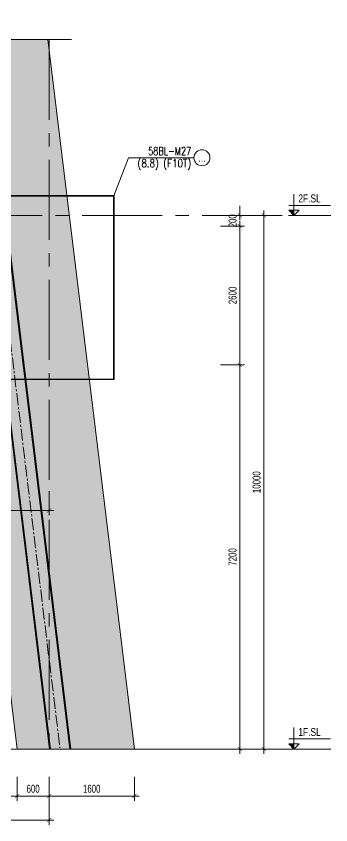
# Model space of a CAD drawing. Header units: millimetres. Extents: x 84463 to 294191, y -61495 to 44118.
# Drawn here: x 286107 to 292011, y 7124 to 22279 of the extents above; entities that cross this region are included whole.
import ezdxf
from ezdxf.enums import TextEntityAlignment as Align

# ---------------------------------------------------------------- set-up
doc = ezdxf.new("R2010")
doc.units = ezdxf.units.MM
doc.linetypes.add('CENTER2', pattern=[1.125, 0.75, -0.125, 0.125, -0.125])
doc.linetypes.add('HIDDEN2', pattern=[4.762499999999999, 3.175, -1.5875])
for name, color, linetype, lineweight in [('NDC_S-ANNO', 7, 'Continuous', 20), ('NDC_S-DIMS', 1, 'Continuous', 15), ('NDC_S-TEXT-SYMB', 7, 'Continuous', 20), ('NDC_S_ANNO', 7, 'Continuous', 20), ('NDC_S_AXIS', 5, 'CENTER2', 13), ('NDC_S_CONTINUOUS', 3, 'Continuous', 20), ('NDC_S_DIM', 1, 'Continuous', 15), ('NDC_S_ENG TEXT', 2, 'Continuous', 20), ('NDC_S_HATCH MATERIAL', 8, 'Continuous', 13), ('NDC_S_TEXT SYMBOL', 7, 'Continuous', 20), ('NDC_S_VN TEXT', 7, 'Continuous', 20)]:
    doc.layers.add(name, color=color, linetype=linetype, lineweight=lineweight)
doc.styles.add('ARIAL', font='arial.ttf', dxfattribs={"width": 0.8})
doc.styles.add('NDC_ANNO', font='', dxfattribs={"width": 0.8})
doc.styles.add('NDC_DIM', font='', dxfattribs={"width": 0.75})
doc.styles.add('NDC_EN TXT', font='romans.shx', dxfattribs={"width": 0.8})
doc.styles.get('NDC_ANNO').set_extended_font_data('Dotum')
doc.styles.get('NDC_DIM').set_extended_font_data('Dotum')
doc.dimstyles.new('NDC_dim_50', dxfattribs={"dimscale": 50, "dimtxt": 2.5, "dimasz": 1.5, "dimexe": 1.5, "dimexo": 2.5, "dimgap": 1, "dimtad": 1, "dimdec": 0, "dimrnd": 0.001, "dimzin": 0, "dimdsep": 46, "dimtxsty": 'NDC_DIM', "dimblk": 'DIMMARK', "dimcen": 0, "dimdle": 1.2, "dimclrd": 256, "dimclre": 256, "dimclrt": 3, "dimadec": 0, "dimazin": 0, "dimtfac": 1, "dimtdec": 0, "dimtix": 1, "dimtofl": 0, "dimtmove": 2, "dimatfit": 3, "dimfxl": 6, "dimfxlon": 1, "dimtolj": 1, "dimtzin": 0, "dimlwd": -1, "dimlwe": -1, "dimarcsym": 0})
doc.dimstyles.new('NDC_dim_60', dxfattribs={"dimscale": 60, "dimtxt": 2.5, "dimasz": 1.5, "dimexe": 1.5, "dimexo": 2.5, "dimgap": 1, "dimtad": 1, "dimdec": 0, "dimrnd": 0.001, "dimzin": 0, "dimdsep": 46, "dimtxsty": 'NDC_DIM', "dimblk": 'DIMMARK', "dimcen": 0, "dimdle": 1.2, "dimclrd": 256, "dimclre": 256, "dimclrt": 3, "dimadec": 0, "dimazin": 0, "dimtfac": 1, "dimtdec": 0, "dimtix": 1, "dimtofl": 0, "dimtmove": 2, "dimatfit": 3, "dimfxl": 6, "dimfxlon": 1, "dimtolj": 1, "dimtzin": 0, "dimlwd": -1, "dimlwe": -1, "dimarcsym": 0})

# ---------------------------------------------------------------- blocks, each defined once
blk = doc.blocks.new('kata_block_CT')
at = {"layer": 'NDC_S_ANNO'}
blk.add_hatch(color=3, dxfattribs=at).paths.add_polyline_path([(0, 1.596954857557648), (-1.612010908633238, 1.596954857557648), (0, 0)])
at = {"layer": 'NDC_S_ANNO', "ltscale": 50}
h = blk.add_hatch(dxfattribs=at)
h.set_pattern_fill('ANSI31', color=256, scale=1.406250541793835, style=0)
h.set_pattern_definition([(45.00000000000001, (0, 5.456968210637569e-12), (-3.157122508925224, 3.157122508925225), [])])
h.paths.add_polyline_path([(0, 1.596954857557648), (0, 0), (1.612010908924276, 1.596954857557648)])
for p, q in [((-1.592704896858777, 3.140833880479477), (11.46947077315417, 3.140833880479477)), ((11.56125648126181, 5.456968210637569e-12), (-1.63869572513795, 5.456968210637569e-12))]:
    blk.add_line(p, q, dxfattribs=at)
for points in [[(0, 6.69495074864426), (0, 0)], [(0, 0), (-1.612010908924276, 1.596954857557648), (0, 1.596954857557648)], [(0, 0), (1.612010908924276, 1.596954857557648), (0, 1.596954857557648)]]:
    blk.add_lwpolyline(points, dxfattribs=at)
at = {"layer": 'NDC_S_ANNO', "color": 8, "ltscale": 50}
blk.add_lwpolyline([(0, 0), (-1.612010908633238, 1.596954857557648), (0, 1.596954857557648)], dxfattribs=at)
at = {"layer": 'NDC_S_TEXT SYMBOL', "color": 3, "style": 'NDC_ANNO', "width": 0.8}
blk.add_attdef('CT', (1.409564409346785, 4.068271311703938), '', height=2.5, dxfattribs=at)
blk = doc.blocks.new('DIMMARK')
at = {"layer": 'NDC_S_DIM', "color": 1}
blk.add_line((-1.5, 0), (1, 0), dxfattribs=at)
at = {"layer": 'NDC_S_DIM', "color": 2, "const_width": 0.1}
blk.add_lwpolyline([(-0.4242640687119285, -0.4242640687119285), (0.4242640687119285, 0.4242640687119285)], dxfattribs=at)
blk = doc.blocks.new('*D112')
at = {"layer": 'Defpoints', "color": 0, "transparency": 16777216}
for p in [(258625.2223856219, 8544.813056500801), (286125.2223857564, 8544.813056500801), (286125.2223857564, 7663.892098717915)]:
    blk.add_point(p, dxfattribs=at)
at = {"layer": 'NDC_S_DIM', "transparency": 16777216}
for p, q in [((258625.2223856219, 8023.892098717915), (258625.2223856219, 7573.892098717915)), ((286125.2223857564, 8023.892098717915), (286125.2223857564, 7573.892098717915)), ((258715.2223856219, 7663.892098717915), (286035.2223857564, 7663.892098717915))]:
    blk.add_line(p, q, dxfattribs=at)
at = {"layer": 'NDC_S_DIM', "transparency": 16777216, "xscale": 90, "yscale": 90, "zscale": 90, "rotation": 180}
blk.add_blockref('DIMMARK', (258625.2223856219, 7663.892098717915), dxfattribs=at)
at = {"layer": 'NDC_S_DIM', "transparency": 16777216, "xscale": 90, "yscale": 90, "zscale": 90}
blk.add_blockref('DIMMARK', (286125.2223857564, 7663.892098717915), dxfattribs=at)
at = {"layer": 'NDC_S_DIM', "color": 3, "transparency": 16777216, "insert": (272375.2223856892, 7798.99386262565), "char_height": 150, "attachment_point": 5, "style": 'NDC_DIM'}
blk.add_mtext('\\A1;27500', dxfattribs=at)
blk = doc.blocks.new('*D113')
at = {"layer": 'Defpoints', "color": 0, "transparency": 16777216}
for p in [(286125.2223857564, 8544.813056500801), (286725.2223857565, 8544.813056500801), (286725.2223857565, 7663.892098717914)]:
    blk.add_point(p, dxfattribs=at)
at = {"layer": 'NDC_S_DIM', "transparency": 16777216}
for p, q in [((286125.2223857564, 8023.892098717914), (286125.2223857564, 7573.892098717914)), ((286725.2223857565, 8023.892098717914), (286725.2223857565, 7573.892098717914)), ((286215.2223857564, 7663.892098717914), (286635.2223857565, 7663.892098717914))]:
    blk.add_line(p, q, dxfattribs=at)
at = {"layer": 'NDC_S_DIM', "transparency": 16777216, "xscale": 90, "yscale": 90, "zscale": 90, "rotation": 180}
blk.add_blockref('DIMMARK', (286125.2223857564, 7663.892098717914), dxfattribs=at)
at = {"layer": 'NDC_S_DIM', "transparency": 16777216, "xscale": 90, "yscale": 90, "zscale": 90}
blk.add_blockref('DIMMARK', (286725.2223857565, 7663.892098717914), dxfattribs=at)
at = {"layer": 'NDC_S_DIM', "color": 3, "transparency": 16777216, "insert": (286425.2223857564, 7798.993862625648), "char_height": 150, "attachment_point": 5, "style": 'NDC_DIM'}
blk.add_mtext('\\A1;600', dxfattribs=at)
blk = doc.blocks.new('*D114')
at = {"layer": 'Defpoints', "color": 0, "transparency": 16777216}
for p in [(286725.2223857565, 8544.813056500801), (288325.2223857892, 8544.813056500801), (288325.2223857892, 7663.892098717914)]:
    blk.add_point(p, dxfattribs=at)
at = {"layer": 'NDC_S_DIM', "transparency": 16777216}
for p, q in [((286725.2223857565, 8023.892098717914), (286725.2223857565, 7573.892098717914)), ((288325.2223857892, 8023.892098717914), (288325.2223857892, 7573.892098717914)), ((286815.2223857565, 7663.892098717914), (288235.2223857892, 7663.892098717914))]:
    blk.add_line(p, q, dxfattribs=at)
at = {"layer": 'NDC_S_DIM', "transparency": 16777216, "xscale": 90, "yscale": 90, "zscale": 90, "rotation": 180}
blk.add_blockref('DIMMARK', (286725.2223857565, 7663.892098717914), dxfattribs=at)
at = {"layer": 'NDC_S_DIM', "transparency": 16777216, "xscale": 90, "yscale": 90, "zscale": 90}
blk.add_blockref('DIMMARK', (288325.2223857892, 7663.892098717914), dxfattribs=at)
at = {"layer": 'NDC_S_DIM', "color": 3, "transparency": 16777216, "insert": (287525.2223857729, 7798.993862625648), "char_height": 150, "attachment_point": 5, "style": 'NDC_DIM'}
blk.add_mtext('\\A1;1600', dxfattribs=at)
blk = doc.blocks.new('*D115')
at = {"layer": 'Defpoints', "color": 0, "transparency": 16777216}
for p in [(258125.2223857566, 8544.813056500801), (286725.2223857565, 8544.813056500801), (286725.2223857565, 7213.892098717915)]:
    blk.add_point(p, dxfattribs=at)
at = {"layer": 'NDC_S_DIM', "transparency": 16777216}
for p, q in [((258125.2223857566, 7573.892098717915), (258125.2223857566, 7123.892098717915)), ((286725.2223857565, 7573.892098717915), (286725.2223857565, 7123.892098717915)), ((258215.2223857566, 7213.892098717915), (286635.2223857565, 7213.892098717915))]:
    blk.add_line(p, q, dxfattribs=at)
at = {"layer": 'NDC_S_DIM', "transparency": 16777216, "xscale": 90, "yscale": 90, "zscale": 90, "rotation": 180}
blk.add_blockref('DIMMARK', (258125.2223857566, 7213.892098717915), dxfattribs=at)
at = {"layer": 'NDC_S_DIM', "transparency": 16777216, "xscale": 90, "yscale": 90, "zscale": 90}
blk.add_blockref('DIMMARK', (286725.2223857565, 7213.892098717915), dxfattribs=at)
at = {"layer": 'NDC_S_DIM', "color": 3, "transparency": 16777216, "insert": (272425.2223857566, 7348.99386262565), "char_height": 150, "attachment_point": 5, "style": 'NDC_DIM'}
blk.add_mtext('\\A1;28600', dxfattribs=at)
blk = doc.blocks.new('*D130')
at = {"layer": 'Defpoints', "color": 0, "transparency": 16777216}
for p in [(289059.7097830893, 18544.81305650081), (290753.0485087491, 18544.81305650081), (289059.7097830893, 8544.813056500805)]:
    blk.add_point(p, dxfattribs=at)
at = {"layer": 'NDC_S_DIM', "transparency": 16777216}
for p, q in [((290393.0485087491, 18544.81305650081), (290843.0485087491, 18544.81305650081)), ((290753.0485087491, 8634.813056500805), (290753.0485087491, 18454.81305650081)), ((290393.0485087491, 8544.813056500805), (290843.0485087491, 8544.813056500807))]:
    blk.add_line(p, q, dxfattribs=at)
at = {"layer": 'NDC_S_DIM', "transparency": 16777216, "xscale": 90, "yscale": 90, "zscale": 90}
for p, rotation in [((290753.0485087491, 18544.81305650081), 90), ((290753.0485087491, 8544.813056500805), 270)]:
    blk.add_blockref('DIMMARK', p, dxfattribs=dict(at, rotation=rotation))
at = {"layer": 'NDC_S_DIM', "color": 3, "transparency": 16777216, "insert": (290617.9467448413, 13544.81305650072), "char_height": 150, "attachment_point": 5, "rotation": 90, "style": 'NDC_DIM'}
blk.add_mtext('\\A1;10000', dxfattribs=at)
blk = doc.blocks.new('*D131')
at = {"layer": 'Defpoints', "color": 0, "transparency": 16777216}
for p in [(289059.7097830893, 18544.81305650081), (289059.7097830893, 18344.81305650081), (290303.0485087488, 18344.81305650081)]:
    blk.add_point(p, dxfattribs=at)
at = {"layer": 'NDC_S_DIM', "transparency": 16777216}
for p, q in [((290303.0485087488, 18634.81305650081), (290303.0485087488, 18724.81305650081)), ((289943.0485087488, 18544.81305650081), (290393.0485087488, 18544.81305650081)), ((289943.0485087488, 18344.81305650081), (290393.0485087488, 18344.81305650081)), ((290303.0485087488, 18254.81305650081), (290303.0485087488, 18164.81305650081))]:
    blk.add_line(p, q, dxfattribs=at)
at = {"layer": 'NDC_S_DIM', "transparency": 16777216, "xscale": 90, "yscale": 90, "zscale": 90}
for p, rotation in [((290303.0485087488, 18544.81305650081), 270), ((290303.0485087488, 18344.81305650081), 90)]:
    blk.add_blockref('DIMMARK', p, dxfattribs=dict(at, rotation=rotation))
at = {"layer": 'NDC_S_DIM', "color": 3, "transparency": 16777216, "insert": (290167.9467448409, 18444.81305650072), "char_height": 150, "attachment_point": 5, "rotation": 90, "style": 'NDC_DIM'}
blk.add_mtext('\\A1;200', dxfattribs=at)
blk = doc.blocks.new('*D132')
at = {"layer": 'Defpoints', "color": 0, "transparency": 16777216}
for p in [(289059.7097830893, 18344.81305650081), (289059.7097830893, 15744.81305650081), (290303.0485087489, 15744.81305650081)]:
    blk.add_point(p, dxfattribs=at)
at = {"layer": 'NDC_S_DIM', "transparency": 16777216}
for p, q in [((289943.0485087489, 18344.81305650081), (290393.0485087489, 18344.81305650081)), ((290303.0485087489, 18254.81305650081), (290303.0485087489, 15834.81305650081)), ((289943.0485087489, 15744.81305650081), (290393.0485087489, 15744.81305650081))]:
    blk.add_line(p, q, dxfattribs=at)
at = {"layer": 'NDC_S_DIM', "transparency": 16777216, "xscale": 90, "yscale": 90, "zscale": 90}
for p, rotation in [((290303.0485087489, 18344.81305650081), 90), ((290303.0485087489, 15744.81305650081), 270)]:
    blk.add_blockref('DIMMARK', p, dxfattribs=dict(at, rotation=rotation))
at = {"layer": 'NDC_S_DIM', "color": 3, "transparency": 16777216, "insert": (290167.9467448411, 17044.81305650072), "char_height": 150, "attachment_point": 5, "rotation": 90, "style": 'NDC_DIM'}
blk.add_mtext('\\A1;2600', dxfattribs=at)
blk = doc.blocks.new('*D133')
at = {"layer": 'Defpoints', "color": 0, "transparency": 16777216}
for p in [(289059.7097830893, 15744.81305650081), (289059.7097830893, 8544.813056500805), (290303.0485087491, 8544.813056500805)]:
    blk.add_point(p, dxfattribs=at)
at = {"layer": 'NDC_S_DIM', "transparency": 16777216}
for p, q in [((289943.0485087491, 15744.81305650081), (290393.0485087491, 15744.81305650081)), ((290303.0485087491, 15654.81305650081), (290303.0485087491, 8634.813056500805)), ((289943.0485087491, 8544.813056500805), (290393.0485087491, 8544.813056500805))]:
    blk.add_line(p, q, dxfattribs=at)
at = {"layer": 'NDC_S_DIM', "transparency": 16777216, "xscale": 90, "yscale": 90, "zscale": 90}
for p, rotation in [((290303.0485087491, 15744.81305650081), 90), ((290303.0485087491, 8544.813056500805), 270)]:
    blk.add_blockref('DIMMARK', p, dxfattribs=dict(at, rotation=rotation))
at = {"layer": 'NDC_S_DIM', "color": 3, "transparency": 16777216, "insert": (290167.9467448412, 12144.81305650072), "char_height": 150, "attachment_point": 5, "rotation": 90, "style": 'NDC_DIM'}
blk.add_mtext('\\A1;7200', dxfattribs=at)
blk = doc.blocks.new('*D153')
at = {"layer": 'Defpoints', "color": 0, "transparency": 16777216}
for p in [(284325.2223858373, 13579.65786985506), (286725.2223857566, 13579.65786985506), (286725.2223857566, 13016.26616203616)]:
    blk.add_point(p, dxfattribs=at)
at = {"layer": 'NDC_S_DIM', "transparency": 16777216}
for p, q in [((284325.2223858373, 13376.26616203616), (284325.2223858373, 12926.26616203616)), ((286725.2223857566, 13376.26616203616), (286725.2223857566, 12926.26616203616)), ((284415.2223858373, 13016.26616203616), (286635.2223857566, 13016.26616203616))]:
    blk.add_line(p, q, dxfattribs=at)
at = {"layer": 'NDC_S_DIM', "transparency": 16777216, "xscale": 90, "yscale": 90, "zscale": 90, "rotation": 180}
blk.add_blockref('DIMMARK', (284325.2223858373, 13016.26616203616), dxfattribs=at)
at = {"layer": 'NDC_S_DIM', "transparency": 16777216, "xscale": 90, "yscale": 90, "zscale": 90}
blk.add_blockref('DIMMARK', (286725.2223857566, 13016.26616203616), dxfattribs=at)
at = {"layer": 'NDC_S_DIM', "color": 3, "transparency": 16777216, "insert": (285525.222385797, 13151.36792594389), "char_height": 150, "attachment_point": 5, "style": 'NDC_DIM'}
blk.add_mtext('\\A1;2400', dxfattribs=at)
blk = doc.blocks.new('*U103')
blk.add_circle((2.5, 0), 2.5)
at = {"layer": 'NDC_S_VN TEXT', "color": 3, "style": 'NDC_EN TXT'}
for tag, width, p in [('DK2', 0.75, (-0.85, 0.8455043070534884)), ('KC2', 0.8, (-0.85, -2.972544307831413))]:
    blk.add_attdef(tag, text='', height=2.5, dxfattribs=dict(at, width=width)).set_placement(p, align=Align.RIGHT)
at = {"layer": 'NDC_S_VN TEXT', "color": 7, "style": 'ARIAL', "width": 0.8}
blk.add_attdef('SH3', text='', height=2.5, dxfattribs=at).set_placement((2.5, 0), align=Align.MIDDLE)

msp = doc.modelspace()

# ---------------------------------------------------------------- hatches: boundary and pattern name
at = {"layer": 'NDC_S_HATCH MATERIAL'}
h = msp.add_hatch(dxfattribs=at)
h.set_pattern_fill('BT-01', color=256, scale=80, pattern_type=2)
h.set_pattern_definition([(49.99999999999999, (161476.1715660236, 110514.1774229271), (573.8081460806028, -50.20170798607609), [60, -660]), (355, (161476.1715660236, 110514.1774229271), (-111.0010668904, 601.7537069600095), [48, -528]), (100.4514, (161523.9889100236, 110509.993950927), (462.8075053712172, 551.5516336487628), [50.992152, -560.9136896]), (46.18420000000001, (161476.1715660236, 110674.1774229271), (853.7928389005156, -132.4152114632145), [90, -990]), (96.6356, (161547.3209620236, 110663.1427773271), (747.7301644389627, 779.2942967203534), [76.48823039999999, -841.3704]), (351.1842, (161476.1715660236, 110674.1774229271), (747.7295561069018, 779.2948807402597), [72, -792]), (21, (161556.1715660236, 110634.1774229271), (477.5256416947693, -322.0951125322711), [60, -660]), (326.0000000000001, (161556.1715660236, 110634.1774229271), (194.6522655372654, 580.1200360374824), [48, -528]), (71.4514, (161595.9653524236, 110607.3361381271), (672.1781028651919, 258.0243973679619), [50.992152, -560.9136896]), (37.50000000000001, (161476.1715660236, 110514.1774229271), (9.727884253832535, 266.3150830650492), [0, -521.5999999999999, 0, -536, 0, -530]), (7.499999999999999, (161476.1715660236, 110514.1774229271), (210.4556299537189, 315.5293695058882), [0, -305.6, 0, -509.6, 0, -202]), (327.5, (161297.7715660236, 110514.1774229271), (427.0579489379272, -18.0438973875038), [0, -200, 0, -624, 0, -828]), (317.5, (161217.7715660236, 110514.1774229271), (466.548935473909, 80.08398586585417), [0, -260, 0, -414.4, 0, -588]), (45, (161476.1715660236, 110514.1774229271), (-240.4163056034262, 240.4163056034262), []), (45, (161476.1715660236, 110612.1774229271), (-240.4163056034262, 240.4163056034262), [])])
h.paths.add_polyline_path([(286703.2854748289, 21839.37790043808), (285823.2854748158, 21839.37790043808), (285823.2854748158, 21399.37790043153), (285383.2854748092, 22279.37790044463), (285383.2854748092, 21839.37790043808), (284503.2854747961, 21839.37790043808), (286125.2223857564, 8544.813056500801), (288325.2223857892, 8544.813056500801)])

# ---------------------------------------------------------------- linework, layer by layer
at = {"layer": 'NDC_S-ANNO', "linetype": 'HIDDEN2', "ltscale": 80, "const_width": 29.99999999999999}
msp.add_lwpolyline([(287941.4606396016, 18910.6156371843), (284007.0176221086, 18910.6156371843), (284007.0176221086, 15473.7798479902), (287941.4606396016, 15473.7798479902)], close=True, dxfattribs=at)
at = {"layer": 'NDC_S_AXIS', "ltscale": 2000}
for p, q in [((286725.2223857565, 21839.37790043808), (286725.2223857565, 8544.813056500801)), ((255848.095262718, 18544.8130565008), (291218.8064140688, 18544.8130565008))]:
    msp.add_line(p, q, dxfattribs=at)
at = {"layer": 'NDC_S_AXIS', "color": 8, "ltscale": 300}
msp.add_line((285586.1991048339, 19569.03347391309), (286928.1991048339, 8569.033473913089), dxfattribs=at)
at = {"layer": 'NDC_S_CONTINUOUS'}
for p, q in [((284503.2854747961, 21839.37790043808), (286125.2223857564, 8544.813056500801)), ((286703.2854748289, 21839.37790043808), (288325.2223857892, 8544.813056500801))]:
    msp.add_line(p, q, dxfattribs=at)
at = {"layer": 'NDC_S_ENG TEXT', "ltscale": 2000}
for p, q in [((285387.6710932578, 19544.8130565008), (286729.6710932577, 8544.813056500801)), ((285407.8193835078, 19544.8130565008), (286749.8193835078, 8544.813056500801)), ((285770.4886080086, 19544.8130565008), (287112.4886080086, 8544.813056500787)), ((285790.6368982586, 19544.8130565008), (287132.6368982586, 8544.813056500801))]:
    msp.add_line(p, q, dxfattribs=at)
at = {"layer": 'NDC_S_HATCH MATERIAL'}
msp.add_line((255848.095262718, 8544.813056500801), (291218.8064140688, 8544.813056500801), dxfattribs=at)
msp.add_lwpolyline([(284063.2854747896, 21839.37790043808), (285383.2854748092, 21839.37790043808), (285383.2854748092, 22279.37790044463), (285823.2854748158, 21399.37790043153), (285823.2854748158, 21839.37790043808), (287143.2854748354, 21839.37790043808)], dxfattribs=at)

# ---------------------------------------------------------------- block references
at = {"layer": 'NDC_S-ANNO'}
ref = msp.add_blockref('kata_block_CT', (291317.1281507256, 18544.81305745443), dxfattribs=dict(at, xscale=60, yscale=60, zscale=60))
ref.add_attrib('CT', '2F.SL', (291401.702015281, 18788.90933621725), dxfattribs={"layer": 'NDC_S-TEXT-SYMB', "color": 3, "height": 150, "style": 'NDC_ANNO', "width": 0.8})
ref = msp.add_blockref('kata_block_CT', (291317.1281507256, 8544.813057454434), dxfattribs=dict(at, xscale=60, yscale=60, zscale=60))
ref.add_attrib('CT', '1F.SL', (291401.702015281, 8788.909336217252), dxfattribs={"layer": 'NDC_S-TEXT-SYMB', "color": 3, "height": 150, "style": 'NDC_ANNO', "width": 0.8})
at = {"layer": 'NDC_S-DIMS', "xscale": 60, "yscale": 60, "zscale": 60}
msp.add_blockref('*U103', (289443.1358495991, 19625.76624700672), dxfattribs=at).add_auto_attribs({'SH3': '...', 'DK2': '58BL-M27', 'KC2': '(8.8) (F10T)'})

# ---------------------------------------------------------------- dimensions: what is measured, and where the dimension line sits
at = {"layer": 'NDC_S_DIM'}
for base, p1, p2, picture, middle in [((290303.0485087488, 18344.81305650081), (289059.7097830892, 18544.8130565008), (289059.7097830892, 18344.8130565008), '*D131', (290167.9467448409, 18444.81305650072)), ((290753.0485087491, 18544.81305650081), (289059.7097830892, 8544.813056500801), (289059.7097830892, 18544.8130565008), '*D130', (290617.9467448413, 13544.81305650072)), ((290303.0485087489, 15744.81305650081), (289059.7097830892, 18344.8130565008), (289059.7097830892, 15744.8130565008), '*D132', (290167.9467448411, 17044.81305650072)), ((290303.0485087491, 8544.813056500805), (289059.7097830892, 15744.8130565008), (289059.7097830892, 8544.813056500801), '*D133', (290167.9467448412, 12144.81305650072))]:
    dim = msp.add_linear_dim(base=base, p1=p1, p2=p2, angle=90, dimstyle='NDC_dim_60', dxfattribs=at)
    dim.commit()
    dim.dimension.update_dxf_attribs({"geometry": picture, "text_midpoint": middle})
for base, p1, p2, picture, middle in [((286725.2223857566, 13016.26616203616), (284325.2223858373, 13579.65786985506), (286725.2223857566, 13579.65786985506), '*D153', (285525.222385797, 13151.36792594389)), ((286725.2223857565, 7213.892098717915), (258125.2223857566, 8544.813056500801), (286725.2223857565, 8544.813056500801), '*D115', (272425.2223857566, 7348.99386262565)), ((286125.2223857564, 7663.892098717915), (258625.2223856219, 8544.813056500801), (286125.2223857564, 8544.813056500801), '*D112', (272375.2223856892, 7798.99386262565)), ((286725.2223857565, 7663.892098717914), (286125.2223857564, 8544.813056500801), (286725.2223857565, 8544.813056500801), '*D113', (286425.2223857564, 7798.993862625648)), ((288325.2223857892, 7663.892098717914), (286725.2223857565, 8544.813056500801), (288325.2223857892, 8544.813056500801), '*D114', (287525.2223857729, 7798.993862625648))]:
    dim = msp.add_linear_dim(base=base, p1=p1, p2=p2, dimstyle='NDC_dim_60', dxfattribs=at)
    dim.commit()
    dim.dimension.update_dxf_attribs({"geometry": picture, "text_midpoint": middle})

# ---------------------------------------------------------------- leaders
at = {"layer": 'NDC_S-DIMS', "linetype": 'Continuous'}
msp.add_leader([(287941.4606396016, 18910.6156371843), (288213.160489902, 19625.76624700672), (289443.1358495991, 19625.76624700672)], dimstyle='NDC_dim_50', override={"dimldrblk": 'DotSmall'}, dxfattribs=at)

doc.saveas('drawing.dxf')
